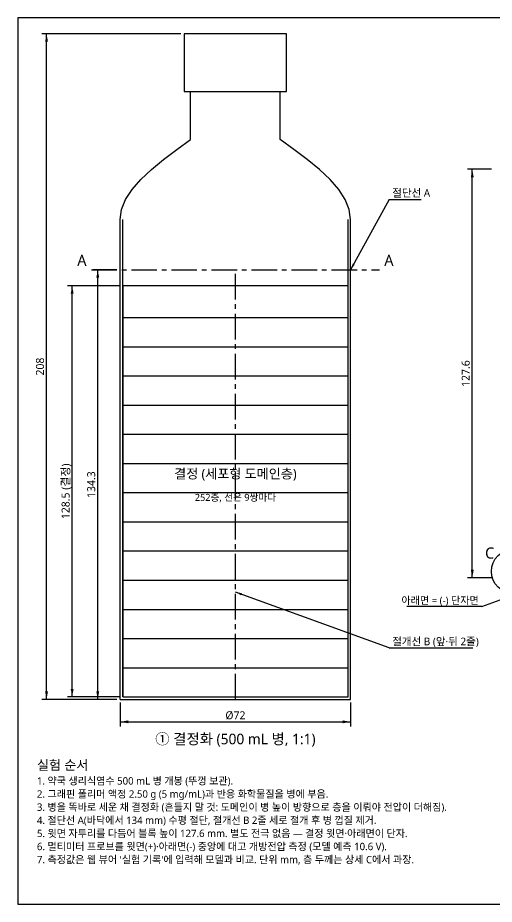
# Model space of a CAD drawing. Header units: millimetres. Extents: x 10 to 410, y 10 to 287.
# Drawn here: x 10 to 158.9, y 10 to 287 of the extents above; entities that cross this region are included whole.
import ezdxf
from ezdxf.enums import TextEntityAlignment as Align

# ---------------------------------------------------------------- set-up
doc = ezdxf.new("R2010")
doc.units = ezdxf.units.MM
doc.linetypes.add('CENTER', pattern=[12.5, 8, -1.5, 1.5, -1.5])
for name, color, linetype in [('BORDER', 7, 'CONTINUOUS'), ('CENTER', 1, 'CENTER'), ('DIM', 3, 'CONTINUOUS'), ('HATCH', 8, 'CONTINUOUS'), ('OUTLINE', 7, 'CONTINUOUS'), ('TEXT', 7, 'CONTINUOUS'), ('THIN', 8, 'CONTINUOUS')]:
    doc.layers.add(name, color=color, linetype=linetype)
doc.styles.get("Standard").update_dxf_attribs({"font": 'malgun.ttf'})

msp = doc.modelspace()

# ---------------------------------------------------------------- linework, layer by layer
at = {"layer": 'BORDER'}
for p, q in [((410, 287), (10, 287)), ((10, 287), (10, 10)), ((10, 10), (410, 10))]:
    msp.add_line(p, q, dxfattribs=at)
at = {"layer": 'CENTER'}
for p, q in [((33, 208.250206), (123, 208.250206)), ((78, 74), (78, 208.250206))]:
    msp.add_line(p, q, dxfattribs=at)
at = {"layer": 'DIM'}
for p, q in [((61, 282), (17.5, 282)), ((19, 74), (19, 282)), ((158, 239.638), (150.5, 239.638)), ((152, 112), (152, 239.638)), ((126, 230.250206), (114, 208.250206)), ((126, 230.250206), (136, 230.250206)), ((41, 208.250206), (33.5, 208.250206)), ((35, 74), (35, 208.250206)), ((41.8, 203.250206), (25.5, 203.250206)), ((27, 74.8), (27, 203.250206)), ((158, 112), (150.5, 112)), ((155, 103), (180.12, 112.3)), ((126, 90.110025), (78, 107.562551)), ((155, 103), (131.575, 103)), ((126, 90.110025), (152.2, 90.110025)), ((41.8, 74.8), (25.5, 74.8)), ((41, 74), (17.5, 74)), ((41, 74), (33.5, 74)), ((42, 73), (42, 65.5)), ((114, 73), (114, 65.5)), ((42, 67), (114, 67))]:
    msp.add_line(p, q, dxfattribs=at)
for points in [[(19, 282), (18.55, 279.5), (19.45, 279.5)], [(152, 239.638), (151.55, 237.138), (152.45, 237.138)], [(35, 208.250206), (34.55, 205.750206), (35.45, 205.750206)], [(114, 208.250206), (115.273747, 209.83361), (114.641662, 210.178384)], [(27, 203.250206), (26.55, 200.750206), (27.45, 200.750206)], [(152, 112), (152.45, 114.5), (151.55, 114.5)], [(78, 107.562551), (79.756597, 106.540805), (80.002627, 107.217465)], [(19, 74), (19.45, 76.5), (18.55, 76.5)], [(27, 74.8), (27.45, 77.3), (26.55, 77.3)], [(35, 74), (35.45, 76.5), (34.55, 76.5)], [(42, 67), (44.5, 66.55), (44.5, 67.45)], [(114, 67), (111.5, 67.45), (111.5, 66.55)]]:
    msp.add_solid(points, dxfattribs=at)
at = {"layer": 'HATCH'}
for p, q in [((42.8, 193.321), (113.2, 193.321)), ((42.8, 184.204), (113.2, 184.204)), ((42.8, 175.087), (113.2, 175.087)), ((42.8, 165.97), (113.2, 165.97)), ((42.8, 156.853), (113.2, 156.853)), ((42.8, 147.736), (113.2, 147.736)), ((42.8, 138.619), (113.2, 138.619)), ((42.8, 129.502), (113.2, 129.502)), ((42.8, 120.385), (113.2, 120.385)), ((42.8, 111.268), (113.2, 111.268)), ((42.8, 102.151), (113.2, 102.151)), ((42.8, 93.034), (113.2, 93.034)), ((42.8, 83.917), (113.2, 83.917))]:
    msp.add_line(p, q, dxfattribs=at)
at = {"layer": 'OUTLINE'}
for p, q in [((94, 282), (62, 282)), ((62, 282), (62, 264)), ((94, 264), (94, 282)), ((62, 264), (94, 264)), ((64, 249), (64, 264)), ((64, 264), (92, 264)), ((92, 249), (92, 264)), ((59.708013, 245.875), (64, 249)), ((96.291987, 245.875), (92, 249)), ((55.580964, 242.75), (59.708013, 245.875)), ((100.419036, 242.75), (96.291987, 245.875)), ((51.777455, 239.625), (55.580964, 242.75)), ((104.222545, 239.625), (100.419036, 242.75)), ((48.443651, 236.5), (51.777455, 239.625)), ((107.556349, 236.5), (104.222545, 239.625)), ((45.707669, 233.375), (48.443651, 236.5)), ((110.292331, 233.375), (107.556349, 236.5)), ((43.67465, 230.25), (45.707669, 233.375)), ((112.32535, 230.25), (110.292331, 233.375)), ((42.422724, 227.125), (43.67465, 230.25)), ((113.577276, 227.125), (112.32535, 230.25)), ((42, 224), (42.422724, 227.125)), ((114, 224), (113.577276, 227.125)), ((42, 74), (42, 224)), ((114, 74), (114, 224)), ((113.2, 203.250206), (42.8, 203.250206)), ((42.8, 203.250206), (42.8, 74.8)), ((113.2, 74.8), (113.2, 203.250206)), ((42.8, 74.8), (113.2, 74.8)), ((42, 74), (114, 74))]:
    msp.add_line(p, q, dxfattribs=at)
at = {"layer": 'THIN'}
for p, q in [((42.8, 74.8), (42.8, 224)), ((113.2, 74.8), (113.2, 224)), ((42.8, 74.8), (113.2, 74.8))]:
    msp.add_line(p, q, dxfattribs=at)
msp.add_circle((165, 114), 7, dxfattribs=at)

# ---------------------------------------------------------------- texts
at = {"layer": 'DIM'}
for s, p in [('208', (18.2, 178)), ('127.6', (151.2, 175.819)), ('128.5 (결정)', (26.2, 139.025103)), ('134.3', (34.2, 141.125103))]:
    msp.add_text(s, height=2.5, rotation=90, dxfattribs=at).set_placement(p, align=Align.CENTER)
msp.add_text('Ø72', height=2.5, dxfattribs=at).set_placement((78, 67.8), align=Align.CENTER)
at = {"layer": 'TEXT'}
for s, height, p in [('절단선 A', 2.4, (127, 231.050206)), ('A', 3.5, (124.5, 209.450206)), ('C', 3.5, (156, 118)), ('절개선 B (앞·뒤 2줄)', 2.4, (127, 90.910025)), ('실험 순서', 3, (16, 52)), ('1. 약국 생리식염수 500 mL 병 개봉 (뚜껑 보관).', 2.3, (16, 47.4)), ('2. 그래핀 폴리머 액정 2.50 g (5 mg/mL)과 반응 화학물질을 병에 부음.', 2.3, (16, 43.3)), ('3. 병을 똑바로 세운 채 결정화 (흔들지 말 것: 도메인이 병 높이 방향으로 층을 이뤄야 전압이 더해짐).', 2.3, (16, 39.2)), ('4. 절단선 A(바닥에서 134 mm) 수평 절단, 절개선 B 2줄 세로 절개 후 병 껍질 제거.', 2.3, (16, 35.1)), ('5. 윗면 자투리를 다듬어 블록 높이 127.6 mm. 별도 전극 없음 — 결정 윗면·아래면이 단자.', 2.3, (16, 31)), ('6. 멀티미터 프로브를 윗면(+)·아래면(-) 중앙에 대고 개방전압 측정 (모델 예측 10.6 V).', 2.3, (16, 26.9)), ("7. 측정값은 웹 뷰어 '실험 기록'에 입력해 모델과 비교. 단위 mm, 층 두께는 상세 C에서 과장.", 2.3, (16, 22.8))]:
    msp.add_text(s, height=height, dxfattribs=at).set_placement(p)
for s, height, p in [('A', 3.5, (31.5, 209.450206)), ('아래면 = (-) 단자면', 2.3, (154, 103.8))]:
    msp.add_text(s, height=height, dxfattribs=at).set_placement(p, align=Align.RIGHT)
for s, height, p in [('결정 (세포형 도메인층)', 3, (78, 143.025103)), ('252층, 선은 9쌍마다', 2.2, (78, 136.025103)), ('① 결정화 (500 mL 병, 1:1)', 3.3, (78, 60))]:
    msp.add_text(s, height=height, dxfattribs=at).set_placement(p, align=Align.CENTER)

doc.saveas('drawing.dxf')
